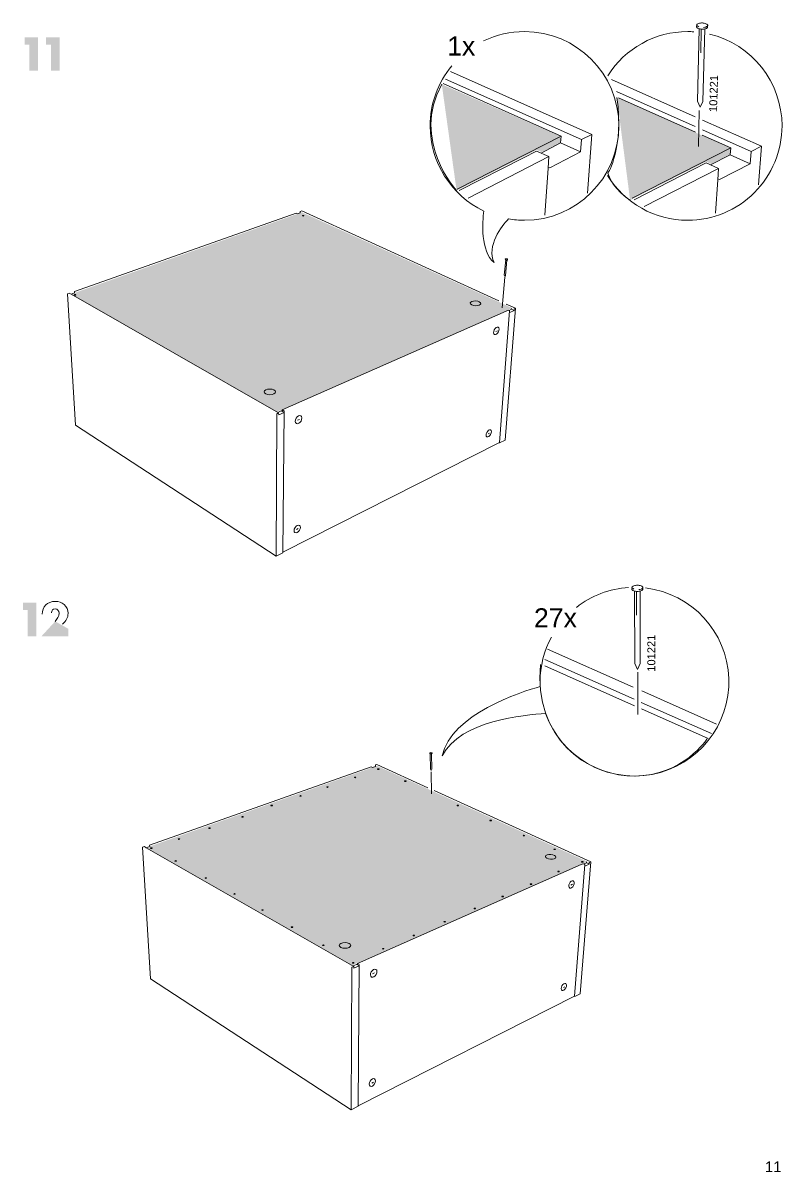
# Model space of a CAD drawing. Header units: metres. Extents: x -11.5 to 7.4, y -3.8 to 5.9.
# Drawn here: x 3.044 to 3.675, y -0.44 to 0.514 of the extents above; entities that cross this region are included whole.
import ezdxf

# ---------------------------------------------------------------- set-up
doc = ezdxf.new("R2010")
doc.units = ezdxf.units.M
doc.header["$MEASUREMENT"] = 0
doc.layers.add('PDF9_Geometry_Num_Penna__2_Num_Penna__1', color=7, linetype='Continuous', lineweight=18, true_color=0xc6c8ca)
doc.layers.add('PDF9_Solid Fills_Num_Penna__2_Num_Penna__1', color=7, linetype='Continuous', lineweight=18, true_color=0xc6c8ca)
doc.layers.add('PDF9_Geometry_Num_Penna__7_Num_Penna__7', color=7, linetype='Continuous', lineweight=18)
doc.layers.add('PDF9_Text_Num_Penna__7_Num_Penna__7', color=7, linetype='Continuous', lineweight=18)
doc.styles.add('GENERATED_STYLE_1', font='')
doc.styles.get('GENERATED_STYLE_1').set_extended_font_data('Arial')

msp = doc.modelspace()

# ---------------------------------------------------------------- hatches: boundary and pattern name
at = {"layer": 'PDF9_Geometry_Num_Penna__2_Num_Penna__1', "linetype": 'Continuous', "lineweight": 18, "true_color": 0xc6c8ca}
for points in [[(3.39205, 0.46286), (3.40436, 0.37458), (3.47075, 0.40836), (3.47517, 0.40651), (3.49035, 0.41446), (3.49043, 0.41976)], [(3.53748, 0.45183), (3.54844, 0.36667), (3.61159, 0.39862), (3.61589, 0.39672), (3.63139, 0.40473), (3.63159, 0.41003)]]:
    msp.add_hatch(color=9, dxfattribs=at).paths.add_polyline_path(points)
at = {"layer": 'PDF9_Geometry_Num_Penna__7_Num_Penna__7', "linetype": 'Continuous', "lineweight": 18}
for points in [[(3.04953, 0.49577), (3.04953, 0.47409), (3.05676, 0.47409), (3.05676, 0.50188), (3.04555, 0.50188), (3.04555, 0.49577)], [(3.06745, 0.49577), (3.06745, 0.47409), (3.07467, 0.47409), (3.07467, 0.50188), (3.06347, 0.50188), (3.06347, 0.49577)], [(3.04821, 0.02618), (3.04821, 0.0045), (3.05543, 0.0045), (3.05543, 0.03229), (3.04423, 0.03229), (3.04423, 0.02618)], [(3.06796, 0.02389, 0.04411), (3.06807, 0.02271)], [(3.07098, 0.01685), (3.05963, 0.0045), (3.08197, 0.0045), (3.08197, 0.01063)]]:
    msp.add_hatch(color=7, dxfattribs=at).paths.add_polyline_path(points)
at = {"layer": 'PDF9_Solid Fills_Num_Penna__2_Num_Penna__1', "linetype": 'Continuous', "lineweight": 18, "true_color": 0xc6c8ca}
for points in [[(3.08415, 0.28857), (3.25532, 0.19097), (3.45057, 0.27702), (3.27583, 0.35655)], [(3.14656, -0.17112), (3.31773, -0.26873), (3.51298, -0.18268), (3.33824, -0.10314)]]:
    msp.add_hatch(color=9, dxfattribs=at).paths.add_polyline_path(points)

# ---------------------------------------------------------------- linework, layer by layer
at = {"layer": 'PDF9_Geometry_Num_Penna__7_Num_Penna__7', "color": 7, "linetype": 'Continuous', "lineweight": 18, "flags": 128}
for points in [[(3.44733, 0.35111, 0.042713), (3.46074, 0.34994, 0.999995), (3.46074, 0.50665, 0.112843), (3.42681, 0.49895)], [(3.60129, 0.50649, 0.015879), (3.59626, 0.50665, 0.25834), (3.52989, 0.46995)], [(3.61279, 0.51093), (3.61277, 0.51029, -0.20815), (3.61251, 0.50973, -0.11546), (3.61114, 0.50899, -0.078666), (3.60818, 0.50865, -0.077046), (3.60525, 0.50923, -0.112521), (3.60392, 0.51009, -0.201563), (3.60369, 0.51067), (3.6037, 0.5113)], [(3.60949, 0.51013, 0.047622), (3.6113, 0.51045, 0.116058), (3.61268, 0.5112, 0.42678), (3.6127, 0.51233, 0.113958), (3.61137, 0.51319, 0.07768), (3.60844, 0.51378, 0.078432), (3.60548, 0.51344, 0.116251), (3.60411, 0.51269, 0.203711), (3.60385, 0.51213)], [(3.52956, 0.38716, 0.260396), (3.59626, 0.34994, 0.414214), (3.67462, 0.4283, 0.347555), (3.61431, 0.50456)], [(3.40034, 0.47821, 0.175171), (3.38238, 0.4283, 0.288704), (3.42689, 0.35761)], [(3.44667, 0.31727), (3.44665, 0.31714, -0.2087), (3.44659, 0.31702, -0.114133), (3.44629, 0.31689, -0.156967), (3.44504, 0.31703, -0.106909), (3.44477, 0.31723)], [(3.44479, 0.31766, 0.199064), (3.44483, 0.31754, 0.112169), (3.4451, 0.31733)], [(3.44667, 0.31757, 0.11052), (3.4464, 0.31778, 0.156815), (3.44515, 0.31792, 0.113538), (3.44485, 0.31778)], [(3.44596, 0.31715, 0.047447), (3.44634, 0.31719, 0.11145), (3.44665, 0.31733, 0.208801), (3.44671, 0.31745)], [(3.55898, 0.04413), (3.55898, 0.0435, -0.206116), (3.55874, 0.04293, -0.116349), (3.55739, 0.04214, -0.07838), (3.55445, 0.04172, -0.077398), (3.55149, 0.04222, -0.113182), (3.55014, 0.04304, -0.200777), (3.54989, 0.04361), (3.54989, 0.04424)], [(3.55571, 0.04324, 0.047766), (3.55752, 0.04361, 0.115928), (3.55886, 0.0444, 0.425787), (3.55886, 0.04553, 0.114555), (3.55751, 0.04636, 0.077921), (3.55455, 0.04686, 0.07803), (3.5516, 0.04643, 0.116561), (3.55026, 0.04565, 0.42578), (3.55026, 0.04451, 0.114025), (3.55162, 0.04369)], [(3.48304, 0.0038, 0.124426), (3.47372, -0.03329, 0.012641), (3.47382, -0.03732)], [(3.38396, -0.09271), (3.38396, -0.09284, -0.20964), (3.38391, -0.09296, -0.118585), (3.38363, -0.09313, -0.158175), (3.38237, -0.09313, -0.115722), (3.38208, -0.09296)], [(3.38326, -0.0929, 0.043966), (3.38365, -0.09282, 0.117988), (3.38393, -0.09265, 0.42684), (3.38393, -0.09241, 0.111765), (3.38364, -0.09224, 0.155131), (3.38236, -0.09224, 0.116211), (3.3821, -0.09241)]]:
    msp.add_lwpolyline(points, format="xyb", dxfattribs=at)
for points in [[(3.60592, 0.50901), (3.6044, 0.44886)], [(3.60759, 0.50824), (3.60706, 0.48907)], [(3.61046, 0.50882), (3.60895, 0.44867)], [(3.51666, 0.42127), (3.39935, 0.47339)], [(3.39322, 0.46355), (3.49115, 0.41992)], [(3.3952, 0.46713), (3.50811, 0.41689)], [(3.60246, 0.43591), (3.53294, 0.4668)], [(3.53705, 0.45687), (3.60239, 0.42779)], [(3.53872, 0.45165), (3.60273, 0.42314)], [(3.60655, 0.44376), (3.6044, 0.44886)], [(3.60895, 0.44867), (3.60655, 0.44376)], [(3.60529, 0.41134), (3.60584, 0.44112)], [(3.65753, 0.41144), (3.60858, 0.43319)], [(3.49115, 0.41992), (3.40495, 0.3758)], [(3.49115, 0.41992), (3.49075, 0.41413), (3.50736, 0.4067)], [(3.50811, 0.41689), (3.51666, 0.42127)], [(3.51303, 0.37257), (3.51666, 0.42127)], [(3.60843, 0.42061), (3.63202, 0.41009)], [(3.60859, 0.42503), (3.64897, 0.40706)], [(3.49075, 0.41413), (3.47447, 0.40577)], [(3.50736, 0.4067), (3.50811, 0.41689)], [(3.64897, 0.40706), (3.65753, 0.41144)], [(3.65514, 0.37939), (3.65753, 0.41144)], [(3.45985, 0.40185), (3.40659, 0.37457)], [(3.48108, 0.40284), (3.41382, 0.36833)], [(3.47083, 0.4074), (3.45985, 0.40185)], [(3.48108, 0.40284), (3.47083, 0.4074)], [(3.48037, 0.39308), (3.48108, 0.40284)], [(3.48171, 0.39355), (3.50736, 0.4067)], [(3.63202, 0.41009), (3.55022, 0.36822)], [(3.63162, 0.4043), (3.61534, 0.39594)], [(3.63202, 0.41009), (3.63162, 0.4043), (3.64823, 0.39687)], [(3.64822, 0.39687), (3.64897, 0.40706)], [(3.47754, 0.35406), (3.48037, 0.39308)], [(3.48045, 0.39412), (3.48171, 0.39355)], [(3.60072, 0.39202), (3.55186, 0.367)], [(3.62195, 0.39301), (3.56004, 0.36125)], [(3.6117, 0.39757), (3.60072, 0.39202)], [(3.62195, 0.39301), (3.6117, 0.39757)], [(3.62126, 0.38358), (3.62195, 0.39301)], [(3.62258, 0.38372), (3.64822, 0.39687)], [(3.61925, 0.35576), (3.62126, 0.38358)], [(3.62132, 0.38429), (3.62258, 0.38372)], [(3.27218, 0.35529), (3.27111, 0.35578), (3.08699, 0.29071), (3.08706, 0.28968)], [(3.27218, 0.35517), (3.27449, 0.35599), (3.27451, 0.35726)], [(3.27451, 0.35726), (3.27568, 0.35767)], [(3.43951, 0.28309), (3.27568, 0.35767)], [(3.44518, 0.31697), (3.44396, 0.30423)], [(3.44475, 0.31749), (3.44473, 0.31735)], [(3.44614, 0.31686), (3.44492, 0.30412)], [(3.44211, 0.27729), (3.44435, 0.30258)], [(3.44434, 0.30312), (3.44396, 0.30423)], [(3.44492, 0.30412), (3.44434, 0.30312)], [(3.08266, 0.28948), (3.08116, 0.28895)], [(3.08771, 0.17973), (3.08116, 0.28895)], [(3.08415, 0.28857), (3.08266, 0.28948)], [(3.08694, 0.28963), (3.08415, 0.28858)], [(3.25656, 0.18994), (3.08415, 0.28858)], [(3.43968, 0.16516), (3.44, 0.165), (3.44455, 0.1673), (3.45331, 0.27681)], [(3.45331, 0.27681), (3.44547, 0.28038)], [(3.44992, 0.27602), (3.44996, 0.2768)], [(3.45213, 0.27629), (3.45331, 0.27681)], [(3.4455, 0.27451), (3.25953, 0.19249)], [(3.43986, 0.16526), (3.44841, 0.2746)], [(3.44709, 0.27521), (3.4455, 0.27451)], [(3.44841, 0.2746), (3.44709, 0.27521)], [(3.44794, 0.2751), (3.44992, 0.27602), (3.45191, 0.2751)], [(3.44831, 0.27342), (3.44848, 0.27334)], [(3.44848, 0.27334), (3.45203, 0.27491)], [(3.45203, 0.27491), (3.45213, 0.27629)], [(3.43682, 0.25752), (3.43833, 0.25818)], [(3.256, 0.19043), (3.25874, 0.19166)], [(3.25899, 0.19154), (3.26102, 0.19038), (3.25658, 0.18842), (3.25656, 0.18994)], [(3.25952, 0.19136), (3.25953, 0.19249)], [(3.26084, 0.19174), (3.25953, 0.19249)], [(3.26103, 0.19158), (3.26015, 0.07388)], [(3.25506, 0.18927), (3.25446, 0.07101)], [(3.25656, 0.18994), (3.25506, 0.18927)], [(3.27216, 0.18385), (3.2738, 0.18455)], [(3.25446, 0.07101), (3.08771, 0.17973)], [(3.4306, 0.17251), (3.43174, 0.17312)], [(3.26071, 0.07455), (3.43986, 0.16526)], [(3.27152, 0.09312), (3.2729, 0.09389)], [(3.26015, 0.07388), (3.25446, 0.07101)], [(3.55217, 0.04202), (3.55237, -0.01815)], [(3.55386, 0.04129), (3.55387, 0.02212)], [(3.55672, 0.04196), (3.55691, -0.01821)], [(3.55101, -0.03776), (3.47991, -0.00618)], [(3.47768, -0.01482), (3.55183, -0.04782)], [(3.55466, -0.02319), (3.55237, -0.01815)], [(3.55691, -0.01821), (3.55466, -0.02319)], [(3.4775, -0.02008), (3.55211, -0.05332)], [(3.55482, -0.06053), (3.55482, -0.02531)], [(3.62033, -0.06856), (3.55813, -0.04093)], [(3.55774, -0.05045), (3.61598, -0.07637)], [(3.55786, -0.05588), (3.6132, -0.08053)], [(3.38202, -0.09271), (3.38203, -0.09284)], [(3.38251, -0.09317), (3.38272, -0.10597)], [(3.38348, -0.09317), (3.38369, -0.10597)], [(3.33459, -0.10441), (3.33352, -0.10392), (3.14941, -0.16898), (3.14947, -0.17001)], [(3.33459, -0.10452), (3.3369, -0.10371), (3.33692, -0.10244)], [(3.33692, -0.10244), (3.33809, -0.10203)], [(3.38051, -0.12134), (3.33809, -0.10203)], [(3.38322, -0.10703), (3.38272, -0.10597)], [(3.38339, -0.12636), (3.38317, -0.10808)], [(3.38369, -0.10597), (3.38322, -0.10703)], [(3.51572, -0.18288), (3.38575, -0.12372)], [(3.14508, -0.17022), (3.14357, -0.17075)], [(3.31687, -0.38869), (3.15013, -0.27997), (3.14357, -0.17075)], [(3.14656, -0.17112), (3.14508, -0.17022)], [(3.14935, -0.17006), (3.14656, -0.17112)], [(3.31897, -0.26976), (3.14656, -0.17112)], [(3.50791, -0.18519), (3.32194, -0.26721)], [(3.50209, -0.29453), (3.50241, -0.2947), (3.50696, -0.2924), (3.51572, -0.18288)], [(3.50227, -0.29444), (3.51082, -0.18509)], [(3.5095, -0.18449), (3.50791, -0.18519)], [(3.51082, -0.18509), (3.5095, -0.18449)], [(3.51035, -0.18459), (3.51233, -0.18368), (3.51432, -0.18459)], [(3.51073, -0.18628), (3.51089, -0.18635)], [(3.51089, -0.18636), (3.51444, -0.18479)], [(3.51233, -0.18368), (3.51237, -0.18289)], [(3.51444, -0.18479), (3.51454, -0.1834), (3.51572, -0.18288)], [(3.49923, -0.20218), (3.50074, -0.20152)], [(3.31747, -0.27043), (3.31688, -0.38869)], [(3.31897, -0.26976), (3.31747, -0.27043)], [(3.31842, -0.26927), (3.32116, -0.26804)], [(3.3214, -0.26816), (3.32343, -0.26932), (3.31899, -0.27127), (3.31897, -0.26976)], [(3.32194, -0.26833), (3.32194, -0.26721)], [(3.32326, -0.26796), (3.32195, -0.26721)], [(3.32344, -0.26812), (3.32256, -0.38581)], [(3.33458, -0.27584), (3.33621, -0.27514)], [(3.32312, -0.38515), (3.50227, -0.29444)], [(3.49302, -0.28719), (3.49415, -0.28657)], [(3.33394, -0.36658), (3.33531, -0.3658)], [(3.32256, -0.38581), (3.31687, -0.38869)]]:
    msp.add_lwpolyline(points, dxfattribs=at)
at = {"layer": 'PDF9_Geometry_Num_Penna__7_Num_Penna__7', "color": 7, "linetype": 'Continuous', "lineweight": 18}
for centre, radius, start, end in [((3.6066, 0.514), 0.00352, 224.14779, 250.17343), ((3.55208, -0.03327), 0.07837, 199.63899, 83.24849), ((3.55193, -0.03291), 0.07797, 93.46037, 128.11541), ((3.38263, -0.09208), 0.00078, 227.11356, 252.10337)]:
    msp.add_arc(centre, radius, start, end, dxfattribs=at)
for centre, major_axis, ratio in [((3.43738, 0.25809), (0.00145, 0.003), 0.574964), ((3.27311, 0.18436), (0.0018, 0.00318), 0.635355), ((3.43104, 0.17295), (0.0015, 0.00284), 0.558322), ((3.272, 0.09359), (0.00187, 0.003), 0.610361), ((3.49979, -0.2016), (0.00145, 0.003), 0.574947), ((3.33553, -0.27534), (0.0018, 0.00318), 0.635355), ((3.49345, -0.28675), (0.0015, 0.00284), 0.558608), ((3.33442, -0.36611), (0.00187, 0.003), 0.610553)]:
    msp.add_ellipse(centre, major_axis=major_axis, ratio=ratio, dxfattribs=at)
for points in [[(3.60385, 0.51213), (3.60384, 0.51192), (3.60393, 0.51171), (3.60408, 0.51155)], [(3.40436, 0.37458), (3.40436, 0.37458), (3.36604, 0.41633), (3.39205, 0.46286)], [(3.53001, 0.38909), (3.53001, 0.38909), (3.54363, 0.41018), (3.53748, 0.45183)], [(3.54844, 0.36667), (3.54844, 0.36667), (3.53339, 0.37589), (3.53001, 0.38909)], [(3.27631, 0.35376), (3.27631, 0.35391), (3.27659, 0.35404), (3.27693, 0.35404)], [(3.27693, 0.35348), (3.27659, 0.35348), (3.27631, 0.35361), (3.27631, 0.35376)], [(3.27693, 0.35404), (3.27728, 0.35404), (3.27756, 0.35391), (3.27756, 0.35376)], [(3.27756, 0.35376), (3.27756, 0.35361), (3.27728, 0.35348), (3.27693, 0.35348)], [(3.42689, 0.35761), (3.42577, 0.34831), (3.42418, 0.32455), (3.43542, 0.31477)], [(3.43542, 0.31477), (3.42902, 0.32855), (3.44194, 0.34508), (3.44733, 0.35111)], [(3.44473, 0.31735), (3.44478, 0.31735), (3.44472, 0.31723), (3.44477, 0.31723)], [(3.44485, 0.31778), (3.4449, 0.31778), (3.44474, 0.31766), (3.44479, 0.31766)], [(3.44671, 0.31745), (3.44676, 0.31745), (3.44662, 0.31757), (3.44667, 0.31757)], [(3.08689, 0.28802), (3.08689, 0.28818), (3.08717, 0.2883), (3.08752, 0.2883)], [(3.08752, 0.28774), (3.08717, 0.28774), (3.08689, 0.28787), (3.08689, 0.28802)], [(3.08752, 0.2883), (3.08786, 0.2883), (3.08815, 0.28818), (3.08815, 0.28802)], [(3.08815, 0.28802), (3.08815, 0.28787), (3.08786, 0.28774), (3.08752, 0.28774)], [(3.41993, 0.27899), (3.41754, 0.27916), (3.41566, 0.28018), (3.41574, 0.28126)], [(3.41574, 0.28126), (3.41581, 0.28235), (3.41781, 0.2831), (3.4202, 0.28293)], [(3.4244, 0.28066), (3.42432, 0.27958), (3.42232, 0.27883), (3.41993, 0.27899)], [(3.4202, 0.28293), (3.4226, 0.28277), (3.42447, 0.28175), (3.4244, 0.28066)], [(3.24451, 0.20743), (3.24451, 0.20873), (3.24664, 0.20978), (3.24928, 0.20978)], [(3.24928, 0.20507), (3.24664, 0.20507), (3.24451, 0.20612), (3.24451, 0.20743)], [(3.24928, 0.20978), (3.25192, 0.20978), (3.25406, 0.20873), (3.25406, 0.20743)], [(3.25406, 0.20743), (3.25406, 0.20612), (3.25192, 0.20507), (3.24928, 0.20507)], [(3.07095, 0.0334), (3.06439, 0.0334), (3.06033, 0.02909), (3.06011, 0.02271)], [(3.08167, 0.02352), (3.08167, 0.02957), (3.07677, 0.0334), (3.07095, 0.0334)], [(3.06796, 0.02389), (3.06796, 0.02577), (3.06903, 0.02728), (3.07098, 0.02728)], [(3.07098, 0.02728), (3.0729, 0.02728), (3.07415, 0.02544), (3.07415, 0.02367)], [(3.07415, 0.02367), (3.07415, 0.02113), (3.07261, 0.01862), (3.07098, 0.01685)], [(3.07718, 0.01464), (3.08001, 0.01722), (3.08167, 0.01954), (3.08167, 0.02352)], [(3.55207, -0.11164), (3.51179, -0.11164), (3.46838, -0.0797), (3.47411, -0.01909)], [(3.47382, -0.03732), (3.45824, -0.04161), (3.3996, -0.06017), (3.39242, -0.09494)], [(3.39242, -0.09494), (3.4075, -0.06478), (3.46081, -0.06111), (3.47827, -0.05961)], [(3.61252, -0.08052), (3.61252, -0.08052), (3.59236, -0.11164), (3.55207, -0.11164)], [(3.3821, -0.09241), (3.38214, -0.09241), (3.382, -0.09253), (3.38205, -0.09253)], [(3.38203, -0.09284), (3.38207, -0.09284), (3.38203, -0.09296), (3.38208, -0.09296)], [(3.38205, -0.09253), (3.38209, -0.09253), (3.38205, -0.09265), (3.3821, -0.09265)], [(3.31943, -0.11271), (3.31943, -0.11256), (3.31971, -0.11244), (3.32006, -0.11244)], [(3.32006, -0.11299), (3.31971, -0.11299), (3.31943, -0.11287), (3.31943, -0.11271)], [(3.32006, -0.11244), (3.3204, -0.11244), (3.32069, -0.11256), (3.32069, -0.11271)], [(3.32069, -0.11271), (3.32069, -0.11287), (3.3204, -0.11299), (3.32006, -0.11299)], [(3.33872, -0.10594), (3.33872, -0.10578), (3.339, -0.10566), (3.33935, -0.10566)], [(3.33935, -0.10621), (3.339, -0.10621), (3.33872, -0.10609), (3.33872, -0.10594)], [(3.33935, -0.10566), (3.33969, -0.10566), (3.33997, -0.10578), (3.33997, -0.10594)], [(3.33997, -0.10594), (3.33997, -0.10609), (3.33969, -0.10621), (3.33935, -0.10621)], [(3.29647, -0.12075), (3.29647, -0.1206), (3.29675, -0.12048), (3.29709, -0.12048)], [(3.29709, -0.12103), (3.29675, -0.12103), (3.29647, -0.12091), (3.29647, -0.12075)], [(3.29709, -0.12048), (3.29744, -0.12048), (3.29772, -0.1206), (3.29772, -0.12075)], [(3.29772, -0.12075), (3.29772, -0.12091), (3.29744, -0.12103), (3.29709, -0.12103)], [(3.36121, -0.11582), (3.36121, -0.11567), (3.36149, -0.11554), (3.36184, -0.11554)], [(3.36184, -0.1161), (3.36149, -0.1161), (3.36121, -0.11597), (3.36121, -0.11582)], [(3.36184, -0.11554), (3.36218, -0.11554), (3.36246, -0.11567), (3.36246, -0.11582)], [(3.36246, -0.11582), (3.36246, -0.11597), (3.36218, -0.1161), (3.36184, -0.1161)], [(3.27413, -0.12813), (3.27413, -0.12797), (3.27441, -0.12785), (3.27475, -0.12785)], [(3.27475, -0.12841), (3.27441, -0.12841), (3.27413, -0.12828), (3.27413, -0.12813)], [(3.27475, -0.12785), (3.2751, -0.12785), (3.27538, -0.12797), (3.27538, -0.12813)], [(3.27538, -0.12813), (3.27538, -0.12828), (3.2751, -0.12841), (3.27475, -0.12841)], [(3.25007, -0.13609), (3.25007, -0.13594), (3.25035, -0.13581), (3.2507, -0.13581)], [(3.2507, -0.13637), (3.25035, -0.13637), (3.25007, -0.13625), (3.25007, -0.13609)], [(3.2507, -0.13581), (3.25104, -0.13581), (3.25133, -0.13594), (3.25133, -0.13609)], [(3.25133, -0.13609), (3.25133, -0.13625), (3.25104, -0.13637), (3.2507, -0.13637)], [(3.40471, -0.13609), (3.40471, -0.13594), (3.40499, -0.13582), (3.40534, -0.13582)], [(3.40534, -0.13637), (3.40499, -0.13637), (3.40471, -0.13625), (3.40471, -0.13609)], [(3.40534, -0.13582), (3.40569, -0.13582), (3.40597, -0.13594), (3.40597, -0.13609)], [(3.40597, -0.13609), (3.40597, -0.13625), (3.40569, -0.13637), (3.40534, -0.13637)], [(3.22596, -0.14551), (3.22596, -0.14536), (3.22624, -0.14523), (3.22659, -0.14523)], [(3.22659, -0.14579), (3.22624, -0.14579), (3.22596, -0.14566), (3.22596, -0.14551)], [(3.22659, -0.14523), (3.22693, -0.14523), (3.22721, -0.14536), (3.22721, -0.14551)], [(3.22721, -0.14551), (3.22721, -0.14566), (3.22693, -0.14579), (3.22659, -0.14579)], [(3.43196, -0.14855), (3.43196, -0.1484), (3.43224, -0.14828), (3.43258, -0.14828)], [(3.43258, -0.14883), (3.43224, -0.14883), (3.43196, -0.14871), (3.43196, -0.14855)], [(3.43258, -0.14828), (3.43293, -0.14828), (3.43321, -0.1484), (3.43321, -0.14855)], [(3.43321, -0.14855), (3.43321, -0.14871), (3.43293, -0.14883), (3.43258, -0.14883)], [(3.1985, -0.15493), (3.1985, -0.15478), (3.19878, -0.15465), (3.19913, -0.15465)], [(3.19913, -0.15521), (3.19878, -0.15521), (3.1985, -0.15508), (3.1985, -0.15493)], [(3.19913, -0.15465), (3.19947, -0.15465), (3.19975, -0.15478), (3.19975, -0.15493)], [(3.19975, -0.15493), (3.19975, -0.15508), (3.19947, -0.15521), (3.19913, -0.15521)], [(3.45963, -0.16108), (3.45963, -0.16093), (3.45991, -0.1608), (3.46026, -0.1608)], [(3.46026, -0.16136), (3.45991, -0.16136), (3.45963, -0.16123), (3.45963, -0.16108)], [(3.46026, -0.1608), (3.4606, -0.1608), (3.46088, -0.16093), (3.46088, -0.16108)], [(3.46088, -0.16108), (3.46088, -0.16123), (3.4606, -0.16136), (3.46026, -0.16136)], [(3.15018, -0.17153), (3.15018, -0.17138), (3.15046, -0.17125), (3.15081, -0.17125)], [(3.15081, -0.17181), (3.15046, -0.17181), (3.15018, -0.17168), (3.15018, -0.17153)], [(3.15081, -0.17125), (3.15115, -0.17125), (3.15144, -0.17138), (3.15144, -0.17153)], [(3.15144, -0.17153), (3.15144, -0.17168), (3.15115, -0.17181), (3.15081, -0.17181)], [(3.17313, -0.16394), (3.17313, -0.16379), (3.17341, -0.16366), (3.17376, -0.16366)], [(3.17376, -0.16422), (3.17341, -0.16422), (3.17313, -0.16409), (3.17313, -0.16394)], [(3.17376, -0.16366), (3.17411, -0.16366), (3.17439, -0.16379), (3.17439, -0.16394)], [(3.17439, -0.16394), (3.17439, -0.16409), (3.17411, -0.16422), (3.17376, -0.16422)], [(3.48234, -0.1807), (3.47995, -0.18054), (3.47808, -0.17952), (3.47815, -0.17843)], [(3.47815, -0.17843), (3.47823, -0.17735), (3.48023, -0.1766), (3.48262, -0.17676)], [(3.48681, -0.17903), (3.48673, -0.18012), (3.48473, -0.18087), (3.48234, -0.1807)], [(3.48262, -0.17676), (3.48501, -0.17693), (3.48688, -0.17795), (3.48681, -0.17903)], [(3.48518, -0.17249), (3.48518, -0.17233), (3.48546, -0.17221), (3.48581, -0.17221)], [(3.48581, -0.17276), (3.48546, -0.17276), (3.48518, -0.17264), (3.48518, -0.17249)], [(3.48581, -0.17221), (3.48615, -0.17221), (3.48644, -0.17233), (3.48644, -0.17249)], [(3.48644, -0.17249), (3.48644, -0.17264), (3.48615, -0.17276), (3.48581, -0.17276)], [(3.17046, -0.18216), (3.17046, -0.18201), (3.17075, -0.18188), (3.17109, -0.18188)], [(3.17109, -0.18244), (3.17075, -0.18244), (3.17046, -0.18231), (3.17046, -0.18216)], [(3.17109, -0.18188), (3.17144, -0.18188), (3.17172, -0.18201), (3.17172, -0.18216)], [(3.17172, -0.18216), (3.17172, -0.18231), (3.17144, -0.18244), (3.17109, -0.18244)], [(3.48839, -0.19091), (3.48839, -0.19076), (3.48867, -0.19064), (3.48901, -0.19064)], [(3.48901, -0.19064), (3.48936, -0.19064), (3.48964, -0.19076), (3.48964, -0.19091)], [(3.5082, -0.18289), (3.5082, -0.18274), (3.50848, -0.18261), (3.50883, -0.18261)], [(3.50883, -0.18317), (3.50848, -0.18317), (3.5082, -0.18305), (3.5082, -0.18289)], [(3.50883, -0.18261), (3.50917, -0.18261), (3.50945, -0.18274), (3.50945, -0.18289)], [(3.50945, -0.18289), (3.50945, -0.18305), (3.50917, -0.18317), (3.50883, -0.18317)], [(3.19548, -0.19636), (3.19548, -0.19621), (3.19576, -0.19609), (3.1961, -0.19609)], [(3.1961, -0.19664), (3.19576, -0.19664), (3.19548, -0.19652), (3.19548, -0.19636)], [(3.1961, -0.19609), (3.19645, -0.19609), (3.19673, -0.19621), (3.19673, -0.19636)], [(3.19673, -0.19636), (3.19673, -0.19652), (3.19645, -0.19664), (3.1961, -0.19664)], [(3.48901, -0.19119), (3.48867, -0.19119), (3.48839, -0.19107), (3.48839, -0.19091)], [(3.48964, -0.19091), (3.48964, -0.19107), (3.48936, -0.19119), (3.48901, -0.19119)], [(3.21931, -0.20952), (3.21931, -0.20936), (3.2196, -0.20924), (3.21994, -0.20924)], [(3.21994, -0.2098), (3.2196, -0.2098), (3.21931, -0.20967), (3.21931, -0.20952)], [(3.21994, -0.20924), (3.22029, -0.20924), (3.22057, -0.20936), (3.22057, -0.20952)], [(3.22057, -0.20952), (3.22057, -0.20967), (3.22029, -0.2098), (3.21994, -0.2098)], [(3.46551, -0.20136), (3.46551, -0.2012), (3.46579, -0.20108), (3.46613, -0.20108)], [(3.46613, -0.20164), (3.46579, -0.20164), (3.46551, -0.20151), (3.46551, -0.20136)], [(3.46613, -0.20108), (3.46648, -0.20108), (3.46676, -0.2012), (3.46676, -0.20136)], [(3.46676, -0.20136), (3.46676, -0.20151), (3.46648, -0.20164), (3.46613, -0.20164)], [(3.44201, -0.21162), (3.44201, -0.21146), (3.44229, -0.21134), (3.44264, -0.21134)], [(3.44264, -0.21189), (3.44229, -0.21189), (3.44201, -0.21177), (3.44201, -0.21162)], [(3.44264, -0.21134), (3.44298, -0.21134), (3.44326, -0.21146), (3.44326, -0.21162)], [(3.44326, -0.21162), (3.44326, -0.21177), (3.44298, -0.21189), (3.44264, -0.21189)], [(3.24252, -0.22293), (3.24252, -0.22277), (3.24281, -0.22265), (3.24315, -0.22265)], [(3.24315, -0.22321), (3.24281, -0.22321), (3.24252, -0.22308), (3.24252, -0.22293)], [(3.24315, -0.22265), (3.2435, -0.22265), (3.24378, -0.22277), (3.24378, -0.22293)], [(3.24378, -0.22293), (3.24378, -0.22308), (3.2435, -0.22321), (3.24315, -0.22321)], [(3.41882, -0.22163), (3.41882, -0.22147), (3.4191, -0.22135), (3.41945, -0.22135)], [(3.41945, -0.22191), (3.4191, -0.22191), (3.41882, -0.22178), (3.41882, -0.22163)], [(3.41945, -0.22135), (3.41979, -0.22135), (3.42008, -0.22147), (3.42008, -0.22163)], [(3.42008, -0.22163), (3.42008, -0.22178), (3.41979, -0.22191), (3.41945, -0.22191)], [(3.26702, -0.23711), (3.26702, -0.23696), (3.2673, -0.23683), (3.26765, -0.23683)], [(3.26765, -0.23739), (3.2673, -0.23739), (3.26702, -0.23726), (3.26702, -0.23711)], [(3.26765, -0.23683), (3.26799, -0.23683), (3.26828, -0.23696), (3.26828, -0.23711)], [(3.26828, -0.23711), (3.26828, -0.23726), (3.26799, -0.23739), (3.26765, -0.23739)], [(3.39384, -0.23263), (3.39384, -0.23248), (3.39412, -0.23236), (3.39447, -0.23236)], [(3.39447, -0.23291), (3.39412, -0.23291), (3.39384, -0.23279), (3.39384, -0.23263)], [(3.39447, -0.23236), (3.39481, -0.23236), (3.3951, -0.23248), (3.3951, -0.23263)], [(3.3951, -0.23263), (3.3951, -0.23279), (3.39481, -0.23291), (3.39447, -0.23291)], [(3.36815, -0.2441), (3.36815, -0.24394), (3.36843, -0.24382), (3.36877, -0.24382)], [(3.36877, -0.24438), (3.36843, -0.24438), (3.36815, -0.24425), (3.36815, -0.2441)], [(3.36877, -0.24382), (3.36912, -0.24382), (3.3694, -0.24394), (3.3694, -0.2441)], [(3.3694, -0.2441), (3.3694, -0.24425), (3.36912, -0.24438), (3.36877, -0.24438)], [(3.29311, -0.25219), (3.29311, -0.25203), (3.29339, -0.25191), (3.29373, -0.25191)], [(3.29373, -0.25247), (3.29339, -0.25247), (3.29311, -0.25234), (3.29311, -0.25219)], [(3.29373, -0.25191), (3.29408, -0.25191), (3.29436, -0.25203), (3.29436, -0.25219)], [(3.29436, -0.25219), (3.29436, -0.25234), (3.29408, -0.25247), (3.29373, -0.25247)], [(3.30692, -0.25227), (3.30692, -0.25097), (3.30906, -0.24992), (3.31169, -0.24992)], [(3.31169, -0.25463), (3.30906, -0.25463), (3.30692, -0.25357), (3.30692, -0.25227)], [(3.31169, -0.24992), (3.31433, -0.24992), (3.31647, -0.25097), (3.31647, -0.25227)], [(3.31647, -0.25227), (3.31647, -0.25357), (3.31433, -0.25463), (3.31169, -0.25463)], [(3.3428, -0.25505), (3.3428, -0.25489), (3.34308, -0.25477), (3.34343, -0.25477)], [(3.34343, -0.25532), (3.34308, -0.25532), (3.3428, -0.2552), (3.3428, -0.25505)], [(3.34343, -0.25477), (3.34377, -0.25477), (3.34405, -0.25489), (3.34405, -0.25505)], [(3.34405, -0.25505), (3.34405, -0.2552), (3.34377, -0.25532), (3.34343, -0.25532)], [(3.31788, -0.26672), (3.31788, -0.26657), (3.31816, -0.26645), (3.31851, -0.26645)], [(3.31851, -0.267), (3.31816, -0.267), (3.31788, -0.26688), (3.31788, -0.26672)], [(3.31851, -0.26645), (3.31885, -0.26645), (3.31913, -0.26657), (3.31913, -0.26672)], [(3.31913, -0.26672), (3.31913, -0.26688), (3.31885, -0.267), (3.31851, -0.267)]]:
    msp.add_open_spline(points, degree=3, dxfattribs=at)

# ---------------------------------------------------------------- texts
at = {"layer": 'PDF9_Text_Num_Penna__7_Num_Penna__7', "color": 7, "linetype": 'Continuous', "lineweight": 18, "attachment_point": 7, "style": 'GENERATED_STYLE_1'}
for s, insert, char_height in [('\\A1;{\\pql;\\fArial|b0|i0|c0|p34;1x}', (3.3965, 0.48675), 0.015829), ('\\A1;{\\pql;\\fArial|b0|i0|c0|p34;27x}', (3.46861, 0.01187), 0.015829), ('\\A1;{\\pql;\\fArial|b0|i0|c0|p34;11}', (3.66047, -0.44047), 0.0087939)]:
    msp.add_mtext(s, dxfattribs=dict(at, insert=insert, char_height=char_height))
at = {"layer": 'PDF9_Text_Num_Penna__7_Num_Penna__7', "color": 7, "linetype": 'Continuous', "lineweight": 18, "char_height": 0.0065953, "attachment_point": 7, "style": 'GENERATED_STYLE_1'}
for insert, rotation in [((3.62073, 0.43976), 88.3718), ((3.56947, -0.02498), 90)]:
    msp.add_mtext('\\A1;{\\pql;\\fArial|b0|i0|c0|p34;101221}', dxfattribs=dict(at, insert=insert, rotation=rotation))

doc.saveas('drawing.dxf')
